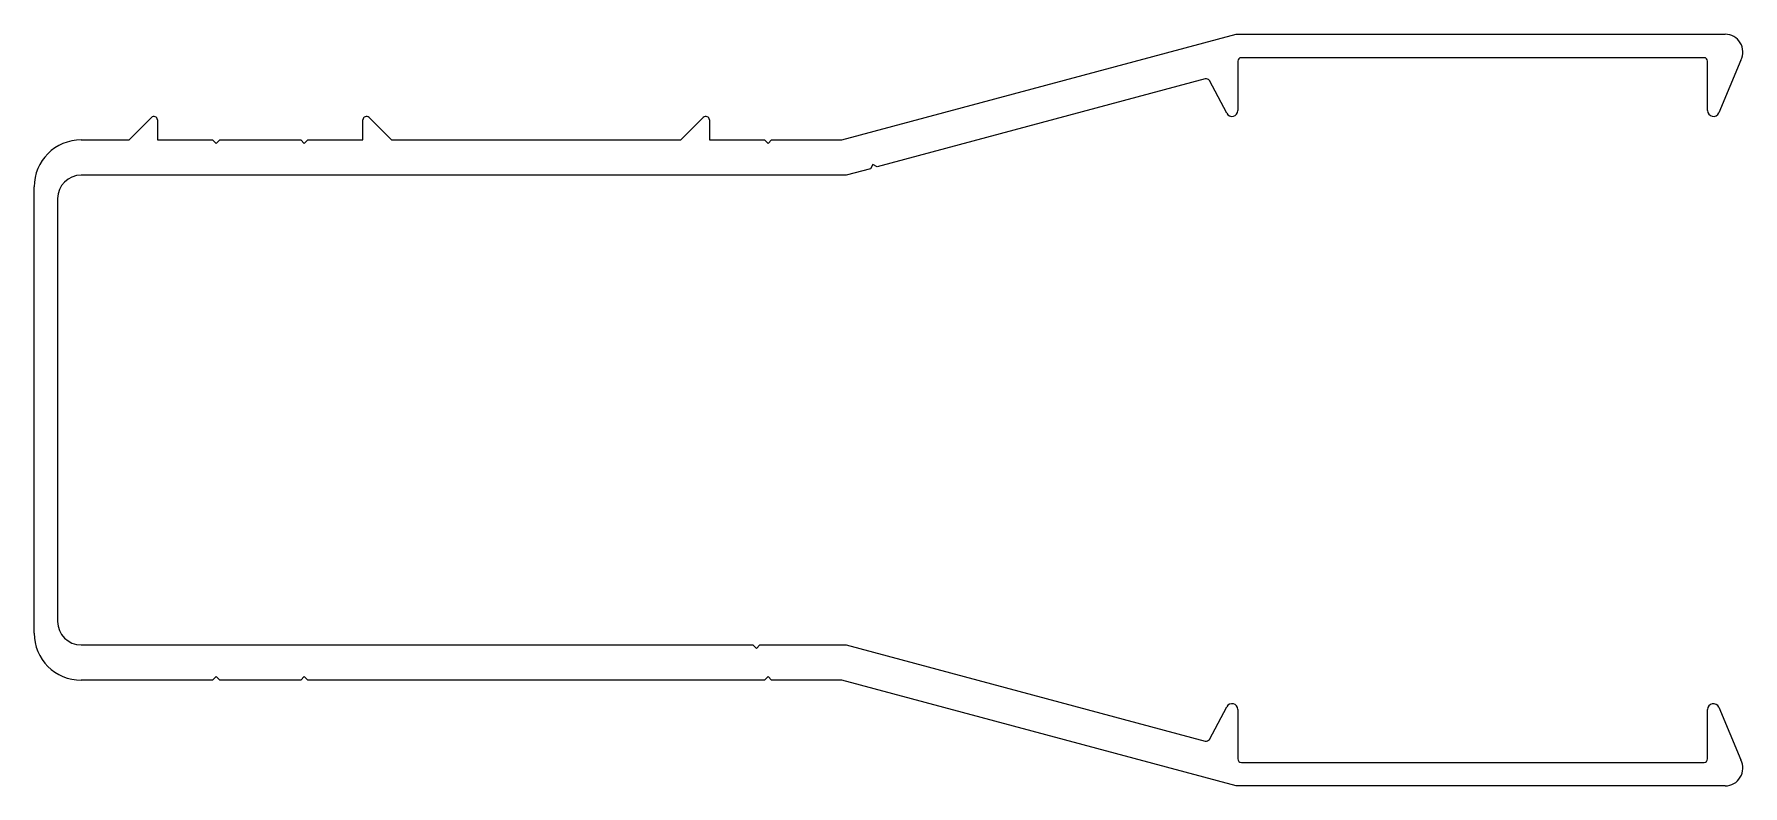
# Model space of a CAD drawing. Extents: x 38 to 184, y 101 to 165.
import ezdxf

# ---------------------------------------------------------------- set-up
doc = ezdxf.new("R2010")
doc.units = 0
doc.header["$LTSCALE"] = 15
doc.layers.get('0').update_dxf_attribs({"linetype": 'CONTINUOUS'})

msp = doc.modelspace()

# ---------------------------------------------------------------- linework, layer by layer
at = {"color": 0, "linetype": 'CONTINUOUS', "ltscale": 0.05}
for p, q in [((106.98, 156.25), (140.56, 165.25)), ((140.56, 165.25), (182.21, 165.25)), ((180.41, 163.25), (141.01, 163.25)), ((183.54, 163.05), (181.67, 158.56)), ((140.71, 162.95), (140.71, 158.75)), ((180.71, 158.75), (180.71, 162.95)), ((137.94, 161.45), (110, 153.96)), ((139.77, 158.52), (138.29, 161.3)), ((46.29, 156.25), (48.19, 158.16)), ((48.71, 157.95), (48.71, 156.25)), ((66.21, 156.25), (66.21, 157.95)), ((66.73, 158.16), (68.63, 156.25)), ((93.29, 156.25), (95.19, 158.16)), ((95.71, 157.95), (95.71, 156.25)), ((42.21, 156.25), (46.29, 156.25)), ((48.71, 156.25), (53.41, 156.25)), ((53.41, 156.25), (53.71, 155.95)), ((53.71, 155.95), (54.01, 156.25)), ((54.01, 156.25), (60.91, 156.25)), ((60.91, 156.25), (61.21, 155.95)), ((61.21, 155.95), (61.51, 156.25)), ((61.51, 156.25), (66.21, 156.25)), ((68.63, 156.25), (93.29, 156.25)), ((95.71, 156.25), (100.41, 156.25)), ((100.41, 156.25), (100.71, 155.95)), ((100.71, 155.95), (101.01, 156.25)), ((101.01, 156.25), (106.98, 156.25)), ((107.37, 153.25), (42.21, 153.25)), ((109.42, 153.8), (107.37, 153.25)), ((109.63, 154.17), (109.42, 153.8)), ((110, 153.96), (109.63, 154.17)), ((38.21, 114.25), (38.21, 152.25)), ((40.21, 151.25), (40.21, 115.25)), ((42.21, 113.25), (99.41, 113.25)), ((99.41, 113.25), (99.71, 112.95)), ((99.71, 112.95), (100.01, 113.25)), ((100.01, 113.25), (107.37, 113.25)), ((107.37, 113.25), (137.94, 105.06)), ((53.41, 110.25), (42.21, 110.25)), ((53.71, 110.55), (53.41, 110.25)), ((54.01, 110.25), (53.71, 110.55)), ((60.91, 110.25), (54.01, 110.25)), ((61.21, 110.55), (60.91, 110.25)), ((61.51, 110.25), (61.21, 110.55)), ((100.41, 110.25), (61.51, 110.25)), ((100.71, 110.55), (100.41, 110.25)), ((100.41, 110.25), (100.41, 110.25)), ((101.01, 110.25), (100.71, 110.55)), ((106.98, 110.25), (101.01, 110.25)), ((140.56, 101.25), (106.98, 110.25)), ((138.29, 105.21), (139.77, 107.99)), ((140.71, 107.75), (140.71, 103.55)), ((180.71, 103.55), (180.71, 107.75)), ((181.67, 107.95), (183.54, 103.46)), ((141.01, 103.25), (180.41, 103.25)), ((182.21, 101.25), (140.56, 101.25))]:
    msp.add_line(p, q, dxfattribs=at)
for centre, radius, start, end in [((182.21, 163.75), 1.5, 331.9275, 90), ((141.01, 162.95), 0.3, 90, 180), ((180.41, 162.95), 0.3, 0, 90), ((138.02, 161.16), 0.3, 28.0725, 105.0007), ((140.21, 158.75), 0.5, 208.0725, 360), ((181.21, 158.75), 0.5, 180, 337.4423), ((48.41, 157.95), 0.3, 360, 137.2086), ((66.51, 157.95), 0.3, 42.7914, 180), ((95.41, 157.95), 0.3, 360, 137.2086), ((42.21, 152.25), 4, 90, 180), ((42.21, 151.25), 2, 90, 180), ((42.21, 115.25), 2, 180, 270), ((42.21, 114.25), 4, 180, 270), ((140.21, 107.75), 0.5, 360, 151.9275), ((181.21, 107.75), 0.5, 22.5577, 180), ((138.02, 105.35), 0.3, 254.9993, 331.9275), ((141.01, 103.55), 0.3, 180, 270), ((180.41, 103.55), 0.3, 270, 360), ((182.21, 102.75), 1.5, 270, 28.0725)]:
    msp.add_arc(centre, radius, start, end, dxfattribs=at)

doc.saveas('drawing.dxf')
